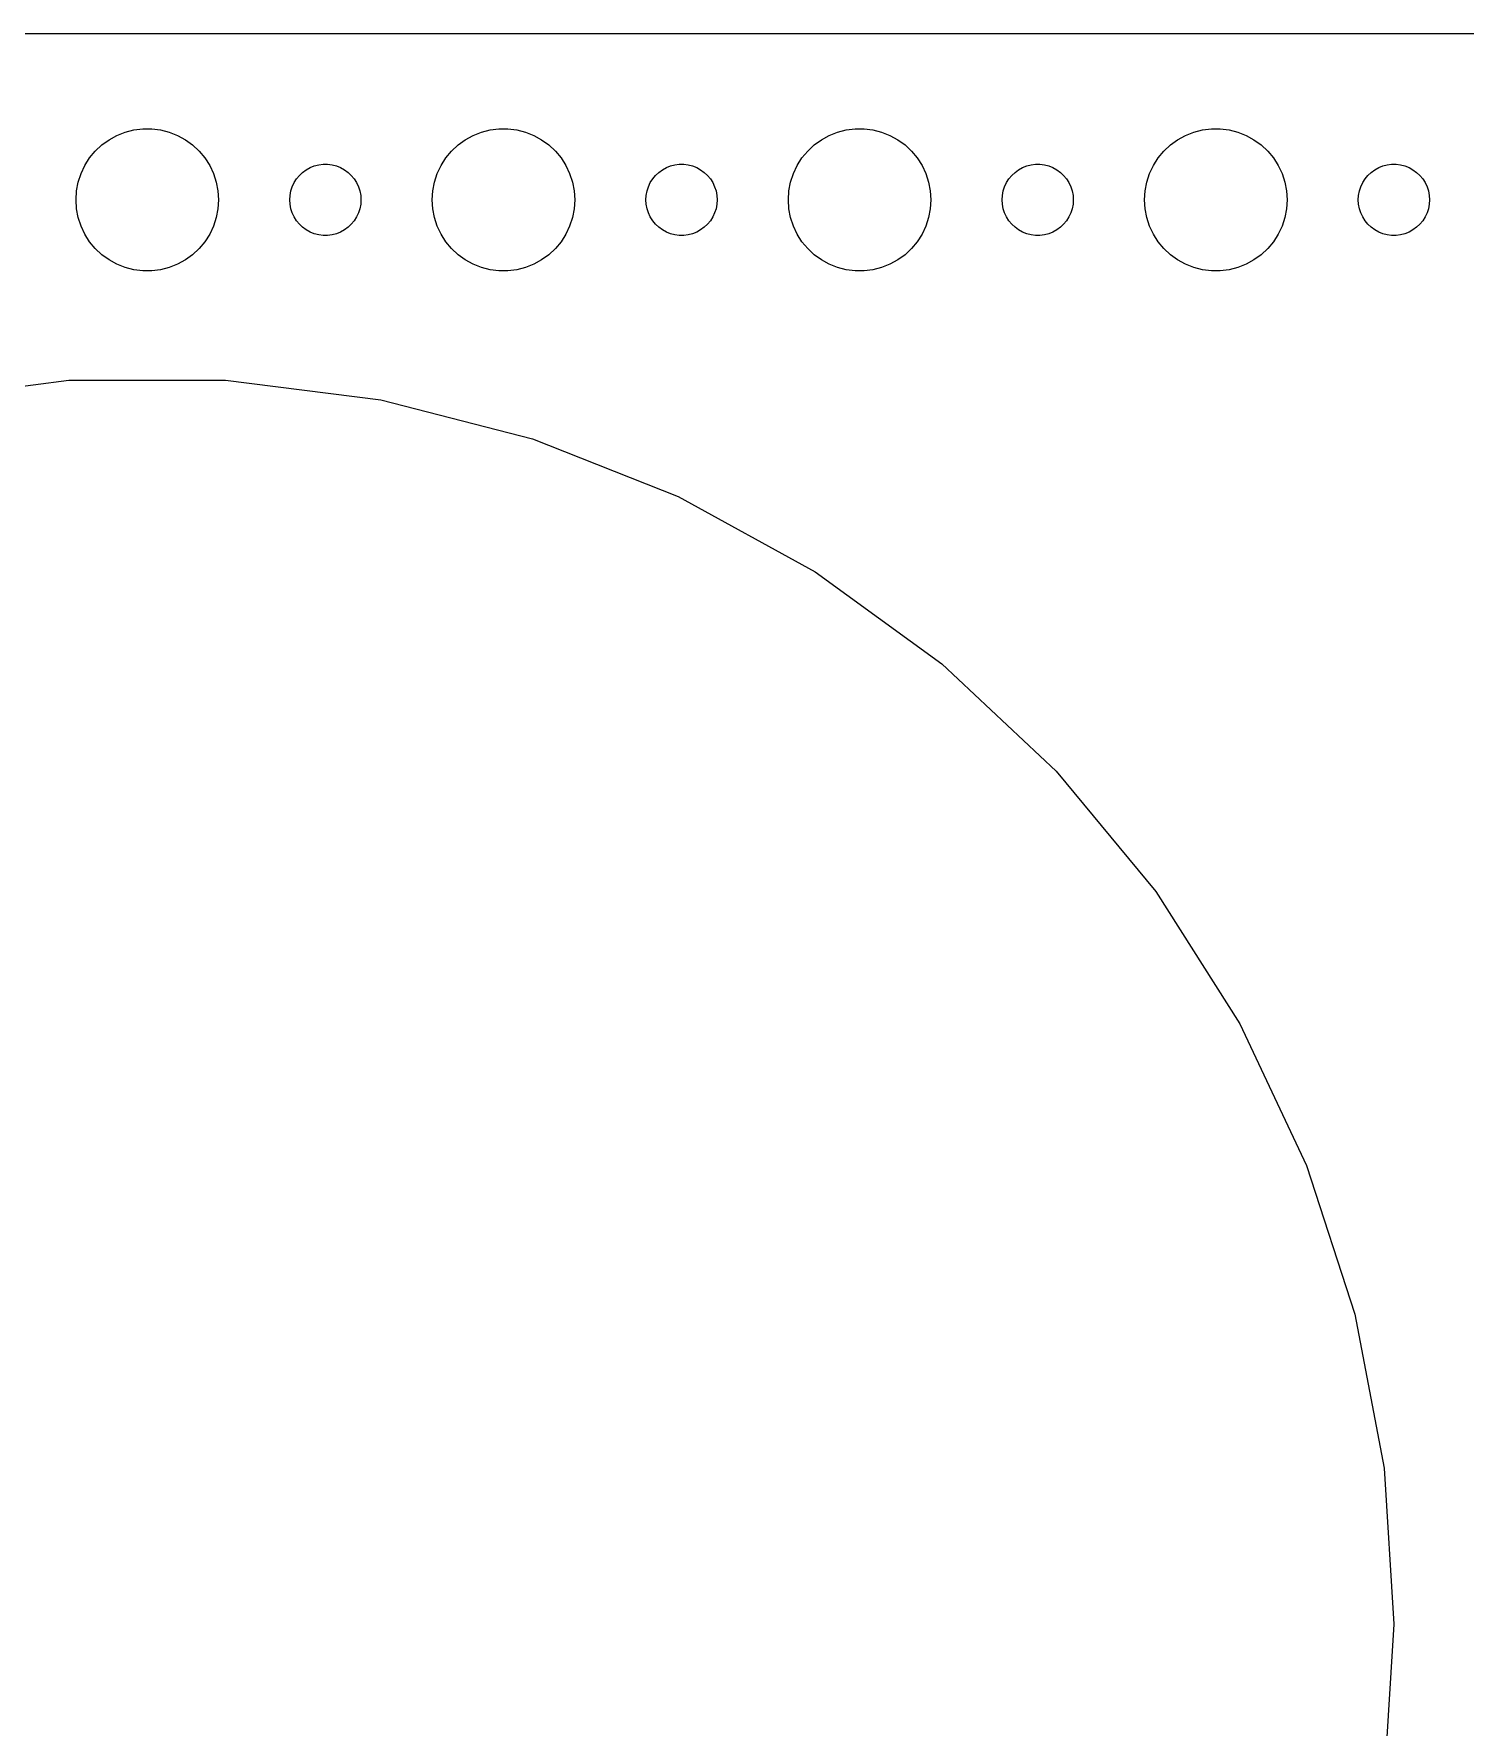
# Model space of a CAD drawing. Header units: metres. Extents: x -232 to 232, y -67 to 67.
# Drawn here: x -169.8 to -109.5, y -4.3 to 67 of the extents above; entities that cross this region are included whole.
import ezdxf

# ---------------------------------------------------------------- set-up
doc = ezdxf.new("R2010")
doc.units = ezdxf.units.M

msp = doc.modelspace()

# ---------------------------------------------------------------- linework, layer by layer
for p, q in [((227.314, 66.9901), (-227.314, 66.9901)), ((-166.277, 62.7145), (-165.927, 62.8532)), ((-165.927, 62.8532), (-165.562, 62.9469)), ((-165.562, 62.9469), (-165.188, 62.9941)), ((-165.188, 62.9941), (-164.812, 62.9941)), ((-164.812, 62.9941), (-164.438, 62.9469)), ((-164.438, 62.9469), (-164.073, 62.8532)), ((-164.073, 62.8532), (-163.723, 62.7145)), ((-151.277, 62.7145), (-150.927, 62.8532)), ((-150.927, 62.8532), (-150.562, 62.9469)), ((-150.562, 62.9469), (-150.188, 62.9941)), ((-150.188, 62.9941), (-149.812, 62.9941)), ((-149.812, 62.9941), (-149.438, 62.9469)), ((-149.438, 62.9469), (-149.073, 62.8532)), ((-149.073, 62.8532), (-148.723, 62.7145)), ((-136.277, 62.7145), (-135.927, 62.8532)), ((-135.927, 62.8532), (-135.562, 62.9469)), ((-135.562, 62.9469), (-135.188, 62.9941)), ((-135.188, 62.9941), (-134.812, 62.9941)), ((-134.812, 62.9941), (-134.438, 62.9469)), ((-134.438, 62.9469), (-134.073, 62.8532)), ((-134.073, 62.8532), (-133.723, 62.7145)), ((-121.277, 62.7145), (-120.927, 62.8532)), ((-120.927, 62.8532), (-120.562, 62.9469)), ((-120.562, 62.9469), (-120.188, 62.9941)), ((-120.188, 62.9941), (-119.812, 62.9941)), ((-119.812, 62.9941), (-119.438, 62.9469)), ((-119.438, 62.9469), (-119.073, 62.8532)), ((-119.073, 62.8532), (-118.723, 62.7145)), ((-167.427, 61.7634), (-167.187, 62.0536)), ((-167.187, 62.0536), (-166.912, 62.3115)), ((-166.912, 62.3115), (-166.607, 62.533)), ((-166.607, 62.533), (-166.277, 62.7145)), ((-163.723, 62.7145), (-163.393, 62.533)), ((-163.393, 62.533), (-163.088, 62.3115)), ((-163.088, 62.3115), (-162.813, 62.0536)), ((-162.813, 62.0536), (-162.573, 61.7634)), ((-152.427, 61.7634), (-152.187, 62.0536)), ((-152.187, 62.0536), (-151.912, 62.3115)), ((-151.912, 62.3115), (-151.607, 62.533)), ((-151.607, 62.533), (-151.277, 62.7145)), ((-148.723, 62.7145), (-148.393, 62.533)), ((-148.393, 62.533), (-148.088, 62.3115)), ((-148.088, 62.3115), (-147.813, 62.0536)), ((-147.813, 62.0536), (-147.573, 61.7634)), ((-137.427, 61.7634), (-137.187, 62.0536)), ((-137.187, 62.0536), (-136.912, 62.3115)), ((-136.912, 62.3115), (-136.607, 62.533)), ((-136.607, 62.533), (-136.277, 62.7145)), ((-133.723, 62.7145), (-133.393, 62.533)), ((-133.393, 62.533), (-133.088, 62.3115)), ((-133.088, 62.3115), (-132.813, 62.0536)), ((-132.813, 62.0536), (-132.573, 61.7634)), ((-122.427, 61.7634), (-122.187, 62.0536)), ((-122.187, 62.0536), (-121.912, 62.3115)), ((-121.912, 62.3115), (-121.607, 62.533)), ((-121.607, 62.533), (-121.277, 62.7145)), ((-118.723, 62.7145), (-118.393, 62.533)), ((-118.393, 62.533), (-118.088, 62.3115)), ((-118.088, 62.3115), (-117.813, 62.0536)), ((-117.813, 62.0536), (-117.573, 61.7634)), ((-167.789, 61.1044), (-167.629, 61.4453)), ((-167.629, 61.4453), (-167.427, 61.7634)), ((-162.573, 61.7634), (-162.371, 61.4453)), ((-162.371, 61.4453), (-162.211, 61.1044)), ((-158.304, 61.2665), (-158.139, 61.3572)), ((-158.139, 61.3572), (-157.964, 61.4266)), ((-157.964, 61.4266), (-157.781, 61.4734)), ((-157.781, 61.4734), (-157.594, 61.497)), ((-157.594, 61.497), (-157.406, 61.497)), ((-157.406, 61.497), (-157.219, 61.4734)), ((-157.219, 61.4734), (-157.036, 61.4266)), ((-157.036, 61.4266), (-156.861, 61.3572)), ((-156.861, 61.3572), (-156.696, 61.2665)), ((-152.789, 61.1044), (-152.629, 61.4453)), ((-152.629, 61.4453), (-152.427, 61.7634)), ((-147.573, 61.7634), (-147.371, 61.4453)), ((-147.371, 61.4453), (-147.211, 61.1044)), ((-143.304, 61.2665), (-143.139, 61.3572)), ((-143.139, 61.3572), (-142.964, 61.4266)), ((-142.964, 61.4266), (-142.781, 61.4734)), ((-142.781, 61.4734), (-142.594, 61.497)), ((-142.594, 61.497), (-142.406, 61.497)), ((-142.406, 61.497), (-142.219, 61.4734)), ((-142.219, 61.4734), (-142.036, 61.4266)), ((-142.036, 61.4266), (-141.861, 61.3572)), ((-141.861, 61.3572), (-141.696, 61.2665)), ((-137.789, 61.1044), (-137.629, 61.4453)), ((-137.629, 61.4453), (-137.427, 61.7634)), ((-132.573, 61.7634), (-132.371, 61.4453)), ((-132.371, 61.4453), (-132.211, 61.1044)), ((-128.304, 61.2665), (-128.139, 61.3572)), ((-128.139, 61.3572), (-127.964, 61.4266)), ((-127.964, 61.4266), (-127.781, 61.4734)), ((-127.781, 61.4734), (-127.594, 61.497)), ((-127.594, 61.497), (-127.406, 61.497)), ((-127.406, 61.497), (-127.219, 61.4734)), ((-127.219, 61.4734), (-127.036, 61.4266)), ((-127.036, 61.4266), (-126.861, 61.3572)), ((-126.861, 61.3572), (-126.696, 61.2665)), ((-122.789, 61.1044), (-122.629, 61.4453)), ((-122.629, 61.4453), (-122.427, 61.7634)), ((-117.573, 61.7634), (-117.371, 61.4453)), ((-117.371, 61.4453), (-117.211, 61.1044)), ((-113.304, 61.2665), (-113.139, 61.3572)), ((-113.139, 61.3572), (-112.964, 61.4266)), ((-112.964, 61.4266), (-112.781, 61.4734)), ((-112.781, 61.4734), (-112.594, 61.497)), ((-112.594, 61.497), (-112.406, 61.497)), ((-112.406, 61.497), (-112.219, 61.4734)), ((-112.219, 61.4734), (-112.036, 61.4266)), ((-112.036, 61.4266), (-111.861, 61.3572)), ((-111.861, 61.3572), (-111.696, 61.2665)), ((-167.976, 60.376), (-167.906, 60.7461)), ((-167.906, 60.7461), (-167.789, 61.1044)), ((-162.211, 61.1044), (-162.094, 60.7461)), ((-162.094, 60.7461), (-162.024, 60.376)), ((-158.895, 60.5522), (-158.814, 60.7226)), ((-158.814, 60.7226), (-158.714, 60.8817)), ((-158.714, 60.8817), (-158.593, 61.0268)), ((-158.593, 61.0268), (-158.456, 61.1558)), ((-158.456, 61.1558), (-158.304, 61.2665)), ((-156.696, 61.2665), (-156.544, 61.1558)), ((-156.544, 61.1558), (-156.407, 61.0268)), ((-156.407, 61.0268), (-156.286, 60.8817)), ((-156.286, 60.8817), (-156.186, 60.7226)), ((-156.186, 60.7226), (-156.105, 60.5522)), ((-152.976, 60.376), (-152.906, 60.7461)), ((-152.906, 60.7461), (-152.789, 61.1044)), ((-147.211, 61.1044), (-147.094, 60.7461)), ((-147.094, 60.7461), (-147.024, 60.376)), ((-143.895, 60.5522), (-143.814, 60.7226)), ((-143.814, 60.7226), (-143.714, 60.8817)), ((-143.714, 60.8817), (-143.593, 61.0268)), ((-143.593, 61.0268), (-143.456, 61.1558)), ((-143.456, 61.1558), (-143.304, 61.2665)), ((-141.696, 61.2665), (-141.544, 61.1558)), ((-141.544, 61.1558), (-141.407, 61.0268)), ((-141.407, 61.0268), (-141.286, 60.8817)), ((-141.286, 60.8817), (-141.186, 60.7226)), ((-141.186, 60.7226), (-141.105, 60.5522)), ((-137.976, 60.376), (-137.906, 60.7461)), ((-137.906, 60.7461), (-137.789, 61.1044)), ((-132.211, 61.1044), (-132.094, 60.7461)), ((-132.094, 60.7461), (-132.024, 60.376)), ((-128.895, 60.5522), (-128.814, 60.7226)), ((-128.814, 60.7226), (-128.714, 60.8817)), ((-128.714, 60.8817), (-128.593, 61.0268)), ((-128.593, 61.0268), (-128.456, 61.1558)), ((-128.456, 61.1558), (-128.304, 61.2665)), ((-126.696, 61.2665), (-126.544, 61.1558)), ((-126.544, 61.1558), (-126.407, 61.0268)), ((-126.407, 61.0268), (-126.286, 60.8817)), ((-126.286, 60.8817), (-126.186, 60.7226)), ((-126.186, 60.7226), (-126.105, 60.5522)), ((-122.976, 60.376), (-122.906, 60.7461)), ((-122.906, 60.7461), (-122.789, 61.1044)), ((-117.211, 61.1044), (-117.094, 60.7461)), ((-117.094, 60.7461), (-117.024, 60.376)), ((-113.895, 60.5522), (-113.814, 60.7226)), ((-113.814, 60.7226), (-113.714, 60.8817)), ((-113.714, 60.8817), (-113.593, 61.0268)), ((-113.593, 61.0268), (-113.456, 61.1558)), ((-113.456, 61.1558), (-113.304, 61.2665)), ((-111.696, 61.2665), (-111.544, 61.1558)), ((-111.544, 61.1558), (-111.407, 61.0268)), ((-111.407, 61.0268), (-111.286, 60.8817)), ((-111.286, 60.8817), (-111.186, 60.7226)), ((-111.186, 60.7226), (-111.105, 60.5522)), ((-168, 60), (-167.976, 60.376)), ((-167.976, 59.624), (-168, 60)), ((-162.024, 60.376), (-162, 60)), ((-162, 60), (-162.024, 59.624)), ((-159, 60), (-158.988, 60.188)), ((-158.988, 59.812), (-159, 60)), ((-158.988, 60.188), (-158.953, 60.373)), ((-158.953, 60.373), (-158.895, 60.5522)), ((-156.105, 60.5522), (-156.047, 60.373)), ((-156.047, 60.373), (-156.012, 60.188)), ((-156.012, 60.188), (-156, 60)), ((-156, 60), (-156.012, 59.812)), ((-153, 60), (-152.976, 60.376)), ((-152.976, 59.624), (-153, 60)), ((-147.024, 60.376), (-147, 60)), ((-147, 60), (-147.024, 59.624)), ((-144, 60), (-143.988, 60.188)), ((-143.988, 59.812), (-144, 60)), ((-143.988, 60.188), (-143.953, 60.373)), ((-143.953, 60.373), (-143.895, 60.5522)), ((-141.105, 60.5522), (-141.047, 60.373)), ((-141.047, 60.373), (-141.012, 60.188)), ((-141.012, 60.188), (-141, 60)), ((-141, 60), (-141.012, 59.812)), ((-138, 60), (-137.976, 60.376)), ((-137.976, 59.624), (-138, 60)), ((-132.024, 60.376), (-132, 60)), ((-132, 60), (-132.024, 59.624)), ((-129, 60), (-128.988, 60.188)), ((-128.988, 59.812), (-129, 60)), ((-128.988, 60.188), (-128.953, 60.373)), ((-128.953, 60.373), (-128.895, 60.5522)), ((-126.105, 60.5522), (-126.047, 60.373)), ((-126.047, 60.373), (-126.012, 60.188)), ((-126.012, 60.188), (-126, 60)), ((-126, 60), (-126.012, 59.812)), ((-123, 60), (-122.976, 60.376)), ((-122.976, 59.624), (-123, 60)), ((-117.024, 60.376), (-117, 60)), ((-117, 60), (-117.024, 59.624)), ((-114, 60), (-113.988, 60.188)), ((-113.988, 59.812), (-114, 60)), ((-113.988, 60.188), (-113.953, 60.373)), ((-113.953, 60.373), (-113.895, 60.5522)), ((-111.105, 60.5522), (-111.047, 60.373)), ((-111.047, 60.373), (-111.012, 60.188)), ((-111.012, 60.188), (-111, 60)), ((-111, 60), (-111.012, 59.812)), ((-167.906, 59.2539), (-167.976, 59.624)), ((-167.789, 58.8956), (-167.906, 59.2539)), ((-162.094, 59.2539), (-162.211, 58.8956)), ((-162.024, 59.624), (-162.094, 59.2539)), ((-158.953, 59.627), (-158.988, 59.812)), ((-158.895, 59.4478), (-158.953, 59.627)), ((-158.814, 59.2774), (-158.895, 59.4478)), ((-158.714, 59.1183), (-158.814, 59.2774)), ((-156.186, 59.2774), (-156.286, 59.1183)), ((-156.105, 59.4478), (-156.186, 59.2774)), ((-156.047, 59.627), (-156.105, 59.4478)), ((-156.012, 59.812), (-156.047, 59.627)), ((-152.906, 59.2539), (-152.976, 59.624)), ((-152.789, 58.8956), (-152.906, 59.2539)), ((-147.094, 59.2539), (-147.211, 58.8956)), ((-147.024, 59.624), (-147.094, 59.2539)), ((-143.953, 59.627), (-143.988, 59.812)), ((-143.895, 59.4478), (-143.953, 59.627)), ((-143.814, 59.2774), (-143.895, 59.4478)), ((-143.714, 59.1183), (-143.814, 59.2774)), ((-141.186, 59.2774), (-141.286, 59.1183)), ((-141.105, 59.4478), (-141.186, 59.2774)), ((-141.047, 59.627), (-141.105, 59.4478)), ((-141.012, 59.812), (-141.047, 59.627)), ((-137.906, 59.2539), (-137.976, 59.624)), ((-137.789, 58.8956), (-137.906, 59.2539)), ((-132.094, 59.2539), (-132.211, 58.8956)), ((-132.024, 59.624), (-132.094, 59.2539)), ((-128.953, 59.627), (-128.988, 59.812)), ((-128.895, 59.4478), (-128.953, 59.627)), ((-128.814, 59.2774), (-128.895, 59.4478)), ((-128.714, 59.1183), (-128.814, 59.2774)), ((-126.186, 59.2774), (-126.286, 59.1183)), ((-126.105, 59.4478), (-126.186, 59.2774)), ((-126.047, 59.627), (-126.105, 59.4478)), ((-126.012, 59.812), (-126.047, 59.627)), ((-122.906, 59.2539), (-122.976, 59.624)), ((-122.789, 58.8956), (-122.906, 59.2539)), ((-117.094, 59.2539), (-117.211, 58.8956)), ((-117.024, 59.624), (-117.094, 59.2539)), ((-113.953, 59.627), (-113.988, 59.812)), ((-113.895, 59.4478), (-113.953, 59.627)), ((-113.814, 59.2774), (-113.895, 59.4478)), ((-113.714, 59.1183), (-113.814, 59.2774)), ((-111.186, 59.2774), (-111.286, 59.1183)), ((-111.105, 59.4478), (-111.186, 59.2774)), ((-111.047, 59.627), (-111.105, 59.4478)), ((-111.012, 59.812), (-111.047, 59.627)), ((-167.629, 58.5547), (-167.789, 58.8956)), ((-167.427, 58.2366), (-167.629, 58.5547)), ((-162.371, 58.5547), (-162.573, 58.2366)), ((-162.211, 58.8956), (-162.371, 58.5547)), ((-158.593, 58.9732), (-158.714, 59.1183)), ((-158.456, 58.8442), (-158.593, 58.9732)), ((-158.304, 58.7335), (-158.456, 58.8442)), ((-158.139, 58.6428), (-158.304, 58.7335)), ((-157.964, 58.5734), (-158.139, 58.6428)), ((-157.781, 58.5266), (-157.964, 58.5734)), ((-157.594, 58.503), (-157.781, 58.5266)), ((-157.406, 58.503), (-157.594, 58.503)), ((-157.219, 58.5266), (-157.406, 58.503)), ((-157.036, 58.5734), (-157.219, 58.5266)), ((-156.861, 58.6428), (-157.036, 58.5734)), ((-156.696, 58.7335), (-156.861, 58.6428)), ((-156.544, 58.8442), (-156.696, 58.7335)), ((-156.407, 58.9732), (-156.544, 58.8442)), ((-156.286, 59.1183), (-156.407, 58.9732)), ((-152.629, 58.5547), (-152.789, 58.8956)), ((-152.427, 58.2366), (-152.629, 58.5547)), ((-147.371, 58.5547), (-147.573, 58.2366)), ((-147.211, 58.8956), (-147.371, 58.5547)), ((-143.593, 58.9732), (-143.714, 59.1183)), ((-143.456, 58.8442), (-143.593, 58.9732)), ((-143.304, 58.7335), (-143.456, 58.8442)), ((-143.139, 58.6428), (-143.304, 58.7335)), ((-142.964, 58.5734), (-143.139, 58.6428)), ((-142.781, 58.5266), (-142.964, 58.5734)), ((-142.594, 58.503), (-142.781, 58.5266)), ((-142.406, 58.503), (-142.594, 58.503)), ((-142.219, 58.5266), (-142.406, 58.503)), ((-142.036, 58.5734), (-142.219, 58.5266)), ((-141.861, 58.6428), (-142.036, 58.5734)), ((-141.696, 58.7335), (-141.861, 58.6428)), ((-141.544, 58.8442), (-141.696, 58.7335)), ((-141.407, 58.9732), (-141.544, 58.8442)), ((-141.286, 59.1183), (-141.407, 58.9732)), ((-137.629, 58.5547), (-137.789, 58.8956)), ((-137.427, 58.2366), (-137.629, 58.5547)), ((-132.371, 58.5547), (-132.573, 58.2366)), ((-132.211, 58.8956), (-132.371, 58.5547)), ((-128.593, 58.9732), (-128.714, 59.1183)), ((-128.456, 58.8442), (-128.593, 58.9732)), ((-128.304, 58.7335), (-128.456, 58.8442)), ((-128.139, 58.6428), (-128.304, 58.7335)), ((-127.964, 58.5734), (-128.139, 58.6428)), ((-127.781, 58.5266), (-127.964, 58.5734)), ((-127.594, 58.503), (-127.781, 58.5266)), ((-127.406, 58.503), (-127.594, 58.503)), ((-127.219, 58.5266), (-127.406, 58.503)), ((-127.036, 58.5734), (-127.219, 58.5266)), ((-126.861, 58.6428), (-127.036, 58.5734)), ((-126.696, 58.7335), (-126.861, 58.6428)), ((-126.544, 58.8442), (-126.696, 58.7335)), ((-126.407, 58.9732), (-126.544, 58.8442)), ((-126.286, 59.1183), (-126.407, 58.9732)), ((-122.629, 58.5547), (-122.789, 58.8956)), ((-122.427, 58.2366), (-122.629, 58.5547)), ((-117.371, 58.5547), (-117.573, 58.2366)), ((-117.211, 58.8956), (-117.371, 58.5547)), ((-113.593, 58.9732), (-113.714, 59.1183)), ((-113.456, 58.8442), (-113.593, 58.9732)), ((-113.304, 58.7335), (-113.456, 58.8442)), ((-113.139, 58.6428), (-113.304, 58.7335)), ((-112.964, 58.5734), (-113.139, 58.6428)), ((-112.781, 58.5266), (-112.964, 58.5734)), ((-112.594, 58.503), (-112.781, 58.5266)), ((-112.406, 58.503), (-112.594, 58.503)), ((-112.219, 58.5266), (-112.406, 58.503)), ((-112.036, 58.5734), (-112.219, 58.5266)), ((-111.861, 58.6428), (-112.036, 58.5734)), ((-111.696, 58.7335), (-111.861, 58.6428)), ((-111.544, 58.8442), (-111.696, 58.7335)), ((-111.407, 58.9732), (-111.544, 58.8442)), ((-111.286, 59.1183), (-111.407, 58.9732)), ((-167.187, 57.9464), (-167.427, 58.2366)), ((-166.912, 57.6885), (-167.187, 57.9464)), ((-162.813, 57.9464), (-163.088, 57.6885)), ((-162.573, 58.2366), (-162.813, 57.9464)), ((-152.187, 57.9464), (-152.427, 58.2366)), ((-151.912, 57.6885), (-152.187, 57.9464)), ((-147.813, 57.9464), (-148.088, 57.6885)), ((-147.573, 58.2366), (-147.813, 57.9464)), ((-137.187, 57.9464), (-137.427, 58.2366)), ((-136.912, 57.6885), (-137.187, 57.9464)), ((-132.813, 57.9464), (-133.088, 57.6885)), ((-132.573, 58.2366), (-132.813, 57.9464)), ((-122.187, 57.9464), (-122.427, 58.2366)), ((-121.912, 57.6885), (-122.187, 57.9464)), ((-117.813, 57.9464), (-118.088, 57.6885)), ((-117.573, 58.2366), (-117.813, 57.9464)), ((-166.607, 57.467), (-166.912, 57.6885)), ((-166.277, 57.2855), (-166.607, 57.467)), ((-165.927, 57.1468), (-166.277, 57.2855)), ((-165.562, 57.0531), (-165.927, 57.1468)), ((-164.073, 57.1468), (-164.438, 57.0531)), ((-163.723, 57.2855), (-164.073, 57.1468)), ((-163.393, 57.467), (-163.723, 57.2855)), ((-163.088, 57.6885), (-163.393, 57.467)), ((-151.607, 57.467), (-151.912, 57.6885)), ((-151.277, 57.2855), (-151.607, 57.467)), ((-150.927, 57.1468), (-151.277, 57.2855)), ((-150.562, 57.0531), (-150.927, 57.1468)), ((-149.073, 57.1468), (-149.438, 57.0531)), ((-148.723, 57.2855), (-149.073, 57.1468)), ((-148.393, 57.467), (-148.723, 57.2855)), ((-148.088, 57.6885), (-148.393, 57.467)), ((-136.607, 57.467), (-136.912, 57.6885)), ((-136.277, 57.2855), (-136.607, 57.467)), ((-135.927, 57.1468), (-136.277, 57.2855)), ((-135.562, 57.0531), (-135.927, 57.1468)), ((-134.073, 57.1468), (-134.438, 57.0531)), ((-133.723, 57.2855), (-134.073, 57.1468)), ((-133.393, 57.467), (-133.723, 57.2855)), ((-133.088, 57.6885), (-133.393, 57.467)), ((-121.607, 57.467), (-121.912, 57.6885)), ((-121.277, 57.2855), (-121.607, 57.467)), ((-120.927, 57.1468), (-121.277, 57.2855)), ((-120.562, 57.0531), (-120.927, 57.1468)), ((-119.073, 57.1468), (-119.438, 57.0531)), ((-118.723, 57.2855), (-119.073, 57.1468)), ((-118.393, 57.467), (-118.723, 57.2855)), ((-118.088, 57.6885), (-118.393, 57.467)), ((-165.188, 57.0059), (-165.562, 57.0531)), ((-164.812, 57.0059), (-165.188, 57.0059)), ((-164.438, 57.0531), (-164.812, 57.0059)), ((-150.188, 57.0059), (-150.562, 57.0531)), ((-149.812, 57.0059), (-150.188, 57.0059)), ((-149.438, 57.0531), (-149.812, 57.0059)), ((-135.188, 57.0059), (-135.562, 57.0531)), ((-134.812, 57.0059), (-135.188, 57.0059)), ((-134.438, 57.0531), (-134.812, 57.0059)), ((-120.188, 57.0059), (-120.562, 57.0531)), ((-119.812, 57.0059), (-120.188, 57.0059)), ((-119.438, 57.0531), (-119.812, 57.0059)), ((-174.838, 51.5701), (-168.297, 52.3964)), ((-168.297, 52.3964), (-161.703, 52.3964)), ((-161.703, 52.3964), (-155.162, 51.5701)), ((-155.162, 51.5701), (-148.777, 49.9305)), ((-148.777, 49.9305), (-142.647, 47.5034)), ((-142.647, 47.5034), (-136.869, 44.3272)), ((-136.869, 44.3272), (-131.535, 40.4519)), ((-131.535, 40.4519), (-126.729, 35.9387)), ((-126.729, 35.9387), (-122.527, 30.8587)), ((-122.527, 30.8587), (-118.994, 25.2921)), ((-118.994, 25.2921), (-116.187, 19.3265)), ((-116.187, 19.3265), (-114.149, 13.0562)), ((-114.149, 13.0562), (-112.914, 6.57999)), ((-112.914, 6.57999), (-112.5, 0)), ((-112.5, 0), (-112.914, -6.57999))]:
    msp.add_line(p, q)

doc.saveas('drawing.dxf')
